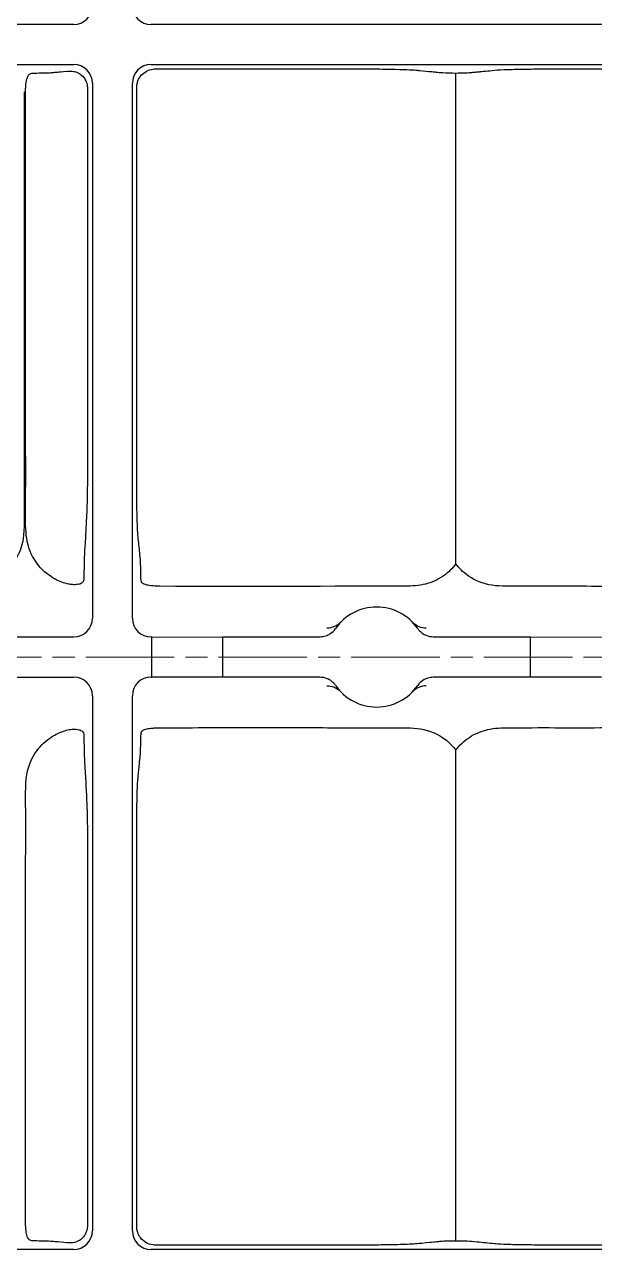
# Model space of a CAD drawing. Header units: millimetres. Extents: x 0 to 1486, y 0 to 1051.
# Drawn here: x 781.1 to 826.7, y 812.5 to 910.5 of the extents above; entities that cross this region are included whole.
import ezdxf

# ---------------------------------------------------------------- set-up
doc = ezdxf.new("R2010")
doc.units = ezdxf.units.MM
doc.header["$LTSCALE"] = 1.25
doc.linetypes.add('CHAIN', pattern=[0.3543, 0.2362, -0.0295, 0.0591, -0.0295])
doc.layers.add('Mittellinie(DIN)', color=7, linetype='CHAIN', lineweight=15, true_color=0x262659)
doc.layers.add('Sichtbare Kanten(DIN)', color=7, linetype='Continuous', lineweight=25, true_color=0x262659)

msp = doc.modelspace()

# ---------------------------------------------------------------- linework, layer by layer
at = {"layer": 'Mittellinie(DIN)', "ltscale": 23.990969}
msp.add_line((191.013, 859.864), (1099.263, 859.864), dxfattribs=at)
at = {"layer": 'Sichtbare Kanten(DIN)'}
for p, q in [((785.039, 910.464), (710.238, 910.464)), ((908.039, 910.464), (791.238, 910.464)), ((710.238, 907.264), (785.039, 907.264)), ((791.238, 907.264), (908.039, 907.264)), ((786.538, 905.765), (786.538, 862.964)), ((789.738, 862.964), (789.738, 905.765)), ((785.039, 861.464), (717.858, 861.464)), ((791.298, 861.464), (791.238, 861.464)), ((791.298, 861.464), (796.969, 861.489)), ((791.298, 858.264), (791.298, 861.464)), ((796.969, 861.489), (804.771, 861.489)), ((796.969, 861.489), (796.969, 858.24)), ((813.824, 861.489), (821.626, 861.489)), ((821.626, 861.489), (827.298, 861.464)), ((821.626, 858.24), (821.626, 861.489)), ((717.858, 858.264), (785.039, 858.264)), ((791.238, 858.264), (791.298, 858.264)), ((796.969, 858.24), (791.298, 858.264)), ((804.771, 858.24), (796.969, 858.24)), ((821.626, 858.24), (813.824, 858.24)), ((827.298, 858.264), (821.626, 858.24)), ((786.538, 856.765), (786.538, 813.964)), ((789.738, 813.964), (789.738, 856.765)), ((785.039, 812.464), (710.238, 812.464)), ((908.039, 812.464), (791.238, 812.464))]:
    msp.add_line(p, q, dxfattribs=at)
for start, end in [(34.62211, 145.37789), (214.62211, 325.37789)]:
    msp.add_arc((809.298, 859.864), 4, start, end, dxfattribs=at)
for centre, major_axis in [((785.038, 911.965), (1.061, -1.061)), ((791.239, 911.965), (-1.061, -1.061)), ((785.038, 905.764), (1.061, 1.061)), ((791.239, 905.764), (-1.061, 1.061)), ((785.038, 862.965), (1.061, -1.061)), ((791.239, 862.965), (-1.061, -1.061)), ((785.038, 856.764), (1.061, 1.061)), ((791.239, 856.764), (-1.061, 1.061)), ((785.038, 813.965), (1.061, -1.061)), ((791.239, 813.965), (-1.061, -1.061))]:
    msp.add_ellipse(centre, major_axis=major_axis, ratio=0.999403, start_param=5.498086, end_param=7.068285, dxfattribs=at)
for points, knots in [([(781.188, 905.067), (781.188, 905.157), (781.19, 905.246), (781.198, 905.454), (781.206, 905.571), (781.235, 905.86), (781.262, 906.019), (781.338, 906.271), (781.383, 906.367), (781.509, 906.519), (781.593, 906.562), (781.688, 906.567)], [0.0006474, 0.0006474, 0.0006474, 0.0006474, 0.0274978, 0.0274978, 0.0641844, 0.0641844, 0.1228809, 0.1228809, 0.176026, 0.176026, 0.2407243, 0.2407243, 0.2407243, 0.2407243]), ([(781.688, 906.567), (782.09, 906.587), (782.458, 906.591), (783.006, 906.606), (783.181, 906.612), (783.508, 906.634), (783.58, 906.645), (783.839, 906.67), (784.11, 906.696), (784.51, 906.736)], [0.0626324, 0.0626324, 0.0626324, 0.0626324, 0.4073374, 0.4073374, 0.5545317, 0.5545317, 0.7020737, 0.7020737, 0.797946, 0.797946, 0.797946, 0.797946]), ([(784.51, 906.736), (784.663, 906.751), (784.838, 906.75), (785.099, 906.699), (785.28, 906.659), (785.536, 906.516), (785.645, 906.446), (785.843, 906.24), (785.914, 906.143), (786.028, 905.937), (786.067, 905.835), (786.111, 905.67), (786.124, 905.601), (786.138, 905.483), (786.141, 905.436), (786.142, 905.383), (786.142, 905.375), (786.142, 905.368)], [3.3951516, 3.3951516, 3.3951516, 3.3951516, 3.7337273, 3.7337273, 3.8622473, 3.8622473, 3.9160575, 3.9160575, 3.9538549, 3.9538549, 3.9914451, 3.9914451, 4.017585, 4.017585, 4.035989, 4.035989, 4.0389065, 4.0389065, 4.0389065, 4.0389065]), ([(790.084, 905.419), (790.084, 905.496), (790.09, 905.573), (790.119, 905.758), (790.148, 905.863), (790.252, 906.124), (790.342, 906.272), (790.572, 906.533), (790.71, 906.644), (791.025, 906.816), (791.2, 906.874), (791.45, 906.909), (791.519, 906.914), (791.588, 906.914)], [0.3084224, 0.3084224, 0.3084224, 0.3084224, 0.3317482, 0.3317482, 0.3646737, 0.3646737, 0.4168087, 0.4168087, 0.4697159, 0.4697159, 0.5248206, 0.5248206, 0.5455762, 0.5455762, 0.5455762, 0.5455762]), ([(791.588, 906.914), (793.267, 906.914), (796.625, 906.914), (801.908, 906.914), (805.677, 906.914), (807.792, 906.914), (808.528, 906.913), (809.985, 906.901), (810.467, 906.892), (811.343, 906.874), (811.689, 906.861), (812.222, 906.836), (812.4, 906.821), (812.639, 906.798), (812.674, 906.794), (813.076, 906.755), (813.399, 906.723), (813.886, 906.674), (813.952, 906.669), (814.251, 906.64), (814.316, 906.626), (814.92, 906.599), (815.269, 906.595), (815.638, 906.584)], [0.05494, 0.05494, 0.05494, 0.05494, 0.3004, 0.3004, 0.505537, 0.505537, 0.626946, 0.626946, 0.733043, 0.733043, 0.91992, 0.91992, 1.167547, 1.167547, 1.233439, 1.233439, 1.536953, 1.536953, 1.699872, 1.699872, 2.016573, 2.016573, 2.34877, 2.34877, 2.34877, 2.34877]), ([(815.642, 867.305), (815.639, 867.526), (815.636, 867.712), (815.635, 868.11), (815.637, 868.319), (815.639, 868.711), (815.64, 868.909), (815.639, 869.373), (815.638, 869.64), (815.634, 870.565), (815.641, 871.324), (815.642, 872.709), (815.636, 873.067), (815.638, 874.059), (815.643, 874.395), (815.645, 875.415), (815.635, 875.826), (815.631, 877.02), (815.641, 877.435), (815.646, 878.76), (815.638, 879.239), (815.63, 880.764), (815.644, 881.29), (815.644, 883.107), (815.634, 883.703), (815.635, 886.655), (815.635, 888.681), (815.634, 891.91), (815.643, 895.288), (815.637, 900.543), (815.636, 902.288), (815.638, 906.584)], [0.558332, 0.558332, 0.558332, 0.558332, 0.817326, 0.817326, 1.088467, 1.088467, 1.328396, 1.328396, 1.628324, 1.628324, 2.343388, 2.343388, 2.870856, 2.870856, 3.234551, 3.234551, 3.754471, 3.754471, 4.333022, 4.333022, 4.994051, 4.994051, 6.175311, 6.175311, 7.180354, 7.180354, 9.374777, 9.374777, 10.679436, 10.679436, 11.911663, 11.911663, 11.911663, 11.911663]), ([(815.638, 906.584), (815.878, 906.591), (816.106, 906.595), (816.499, 906.606), (816.676, 906.611), (817.004, 906.633), (817.083, 906.645), (817.319, 906.668), (817.404, 906.675), (817.625, 906.697), (817.662, 906.702), (818.076, 906.742), (818.306, 906.765), (818.84, 906.817), (819.032, 906.837), (819.741, 906.866), (820.121, 906.879), (821.411, 906.903), (822.016, 906.907), (822.993, 906.913), (823.596, 906.914), (824.468, 906.914), (824.772, 906.914), (828.576, 906.914), (831.088, 906.914), (836.77, 906.914), (839.379, 906.914), (841.254, 906.914), (842.018, 906.913), (843.423, 906.901), (843.909, 906.894), (844.855, 906.874), (845.198, 906.861), (845.724, 906.835), (845.902, 906.82), (846.14, 906.797), (846.175, 906.794), (846.576, 906.755), (846.897, 906.723), (847.386, 906.674), (847.449, 906.669), (847.752, 906.64), (847.816, 906.626), (848.418, 906.599), (848.768, 906.595), (849.138, 906.584)], [0.039824, 0.039824, 0.039824, 0.039824, 0.175175, 0.175175, 0.274416, 0.274416, 0.375041, 0.375041, 0.440549, 0.440549, 0.488623, 0.488623, 0.550473, 0.550473, 0.628261, 0.628261, 0.668866, 0.668866, 0.711404, 0.711404, 0.79173, 0.79173, 0.826471, 0.826471, 0.894007, 0.894007, 0.979245, 0.979245, 1.22824, 1.22824, 1.419194, 1.419194, 1.704356, 1.704356, 2.094077, 2.094077, 2.197036, 2.197036, 2.665324, 2.665324, 2.92237, 2.92237, 3.426687, 3.426687, 3.959861, 3.959861, 3.959861, 3.959861]), ([(781.087, 905.067), (781.087, 901.971), (781.082, 898.875), (781.086, 891.383), (781.078, 886.987), (781.084, 881.384), (781.082, 881.043), (781.081, 877.632), (781.086, 874.999), (781.081, 870.58), (781.107, 869.818), (780.825, 868.547), (780.628, 867.988), (779.97, 867.058), (779.596, 866.648), (778.601, 865.98), (778.108, 865.797), (777.148, 865.562), (776.608, 865.529), (774.388, 865.507), (772.789, 865.531), (769.034, 865.508), (767.795, 865.495), (761.244, 865.484), (757.257, 865.541), (751.185, 865.517), (750.574, 865.512), (749.478, 865.59), (748.932, 865.693), (747.707, 866.227), (747.246, 866.636), (746.858, 867.041), (746.748, 867.167), (746.642, 867.305)], [0.05, 0.05, 0.05, 0.05, 0.978763, 0.978763, 2.297688, 2.297688, 2.659634, 2.659634, 3.883126, 3.883126, 4.713299, 4.713299, 5.223531, 5.223531, 5.554825, 5.554825, 5.874398, 5.874398, 6.271522, 6.271522, 7.293843, 7.293843, 8.671455, 8.671455, 10.812795, 10.812795, 11.93316, 11.93316, 13.235549, 13.235549, 14.872809, 14.872809, 15.518622, 15.518622, 15.518622, 15.518622]), ([(784.341, 865.762), (784.023, 865.86), (783.65, 866.015), (782.734, 866.61), (782.308, 867.051), (781.624, 868.05), (781.43, 868.599), (781.192, 869.762), (781.183, 870.433), (781.205, 874.568), (781.188, 877.889), (781.192, 882.863), (781.19, 884.516), (781.194, 892.468), (781.185, 898.768), (781.188, 905.067)], [0.043469, 0.043469, 0.043469, 0.043469, 0.117066, 0.117066, 0.21787, 0.21787, 0.339013, 0.339013, 0.490555, 0.490555, 1.108734, 1.108734, 1.416362, 1.416362, 2.588898, 2.588898, 2.588898, 2.588898]), ([(786.142, 905.368), (786.142, 905.331), (786.142, 905.293), (786.142, 904.792), (786.14, 904.43), (786.14, 903.098), (786.141, 902.872), (786.141, 900.9), (786.14, 900.543), (786.14, 899.302), (786.141, 898.896), (786.141, 897.329), (786.141, 896.932), (786.14, 895.661), (786.141, 895.211), (786.14, 890.869), (786.141, 887.597), (786.14, 882.492), (786.14, 882.331), (786.14, 880.428), (786.141, 879.374), (786.14, 877.757), (786.14, 877.399), (786.141, 876.033), (786.142, 875.237), (786.139, 874.188), (786.137, 873.782), (786.129, 873.052), (786.125, 872.771), (786.111, 872.086), (786.099, 871.795), (786.057, 870.862), (786.024, 870.182), (785.953, 868.944), (785.943, 868.817), (785.912, 868.391), (785.902, 868.239), (785.875, 867.297), (785.866, 866.566), (785.841, 866.032)], [0.0804967, 0.0804967, 0.0804967, 0.0804967, 0.0884463, 0.0884463, 0.1812869, 0.1812869, 0.2848073, 0.2848073, 0.3172622, 0.3172622, 0.3558062, 0.3558062, 0.3688733, 0.3688733, 0.3974797, 0.3974797, 0.4848753, 0.4848753, 0.5338543, 0.5338543, 0.5945695, 0.5945695, 0.6270919, 0.6270919, 0.7021394, 0.7021394, 0.7320302, 0.7320302, 0.7532586, 0.7532586, 0.789834, 0.789834, 0.8510997, 0.8510997, 0.8807297, 0.8807297, 0.9153308, 0.9153308, 0.9610001, 0.9610001, 0.9610001, 0.9610001]), ([(790.436, 865.996), (790.426, 866.199), (790.42, 866.444), (790.4, 867.178), (790.392, 867.472), (790.365, 867.873), (790.351, 867.955), (790.32, 868.227), (790.304, 868.429), (790.233, 869.185), (790.192, 869.459), (790.145, 870.262), (790.131, 870.567), (790.11, 871.385), (790.103, 871.836), (790.089, 872.976), (790.086, 873.647), (790.084, 874.73), (790.085, 875.296), (790.085, 877.34), (790.085, 877.799), (790.085, 880.359), (790.085, 881.778), (790.084, 885.228), (790.085, 887.258), (790.085, 895.354), (790.084, 896.3), (790.085, 898.956), (790.085, 899.952), (790.084, 902.46), (790.086, 902.825), (790.085, 904.062), (790.084, 904.505), (790.084, 905.118), (790.084, 905.272), (790.084, 905.419)], [0.06021, 0.06021, 0.06021, 0.06021, 0.217276, 0.217276, 0.448889, 0.448889, 0.63019, 0.63019, 0.89253, 0.89253, 1.464935, 1.464935, 1.706561, 1.706561, 1.934133, 1.934133, 2.352941, 2.352941, 3.039224, 3.039224, 3.419433, 3.419433, 3.892703, 3.892703, 4.569616, 4.569616, 6.592316, 6.592316, 7.805583, 7.805583, 9.647456, 9.647456, 10.676385, 10.676385, 11.078082, 11.078082, 11.078082, 11.078082]), ([(815.642, 867.305), (815.389, 866.972), (815.052, 866.625), (814.141, 866), (813.65, 865.811), (812.689, 865.568), (812.155, 865.531), (810.844, 865.515), (809.636, 865.537), (799.853, 865.488), (799.08, 865.481), (791.935, 865.523)], [11.308159, 11.308159, 11.308159, 11.308159, 12.918465, 12.918465, 14.736969, 14.736969, 16.960304, 16.960304, 19.396967, 19.396967, 27.150711, 27.150711, 27.150711, 27.150711]), ([(849.142, 867.305), (848.937, 867.035), (848.709, 866.799), (848.109, 866.289), (847.664, 866.013), (846.57, 865.631), (846.049, 865.561), (844.941, 865.511), (844.363, 865.526), (838.651, 865.53), (837.19, 865.48), (827.424, 865.499), (825.937, 865.527), (822.128, 865.529), (820.384, 865.511), (818.892, 865.538), (818.2, 865.601), (816.849, 866.146), (816.378, 866.519), (815.92, 866.971), (815.779, 867.127), (815.642, 867.305)], [3.757973, 3.757973, 3.757973, 3.757973, 4.4188, 4.4188, 5.451146, 5.451146, 6.442076, 6.442076, 7.382013, 7.382013, 9.093536, 9.093536, 10.277163, 10.277163, 11.220583, 11.220583, 12.174193, 12.174193, 13.054334, 13.054334, 13.427499, 13.427499, 13.427499, 13.427499]), ([(785.841, 866.032), (785.836, 865.935), (785.797, 865.856), (785.65, 865.742), (785.557, 865.704), (785.321, 865.654), (785.18, 865.644), (784.923, 865.651), (784.817, 865.661), (784.586, 865.697), (784.463, 865.725), (784.341, 865.762)], [0, 0, 0, 0, 0.0632712, 0.0632712, 0.1158568, 0.1158568, 0.1685713, 0.1685713, 0.2030008, 0.2030008, 0.2412903, 0.2412903, 0.2412903, 0.2412903]), ([(791.935, 865.523), (791.742, 865.524), (791.551, 865.533), (791.195, 865.566), (791.034, 865.589), (790.817, 865.641), (790.746, 865.663), (790.645, 865.706), (790.61, 865.725), (790.552, 865.764), (790.528, 865.785), (790.487, 865.831), (790.471, 865.857), (790.445, 865.92), (790.437, 865.956), (790.436, 865.996)], [0, 0, 0, 0, 0.0579416, 0.0579416, 0.1156085, 0.1156085, 0.149479, 0.149479, 0.171744, 0.171744, 0.1918854, 0.1918854, 0.2138107, 0.2138107, 0.2393792, 0.2393792, 0.2393792, 0.2393792]), ([(806.423, 862.645), (806.272, 862.49), (806.099, 862.375), (805.728, 862.211), (805.525, 862.167), (805.322, 862.162), (805.321, 862.162), (805.319, 862.162)], [-0.1625756, -0.1625756, -0.1625756, -0.1625756, -0.0843285, -0.0843285, 0, 0, 0.0007833, 0.0007833, 0.0007833, 0.0007833]), ([(813.277, 862.162), (813.275, 862.162), (813.273, 862.162), (813.081, 862.167), (812.889, 862.207), (812.536, 862.353), (812.371, 862.456), (812.207, 862.611), (812.19, 862.628), (812.173, 862.645)], [-0.1625604, -0.1625604, -0.1625604, -0.1625604, -0.161781, -0.161781, -0.0823923, -0.0823923, -0.008711, -0.008711, 0, 0, 0, 0]), ([(804.771, 861.489), (804.916, 861.489), (805.059, 861.509), (805.337, 861.592), (805.469, 861.653), (805.754, 861.838), (805.895, 861.976), (806.006, 862.137)], [-0.1453914, -0.1453914, -0.1453914, -0.1453914, -0.1020219, -0.1020219, -0.0586527, -0.0586527, 0, 0, 0, 0]), ([(812.589, 862.137), (812.672, 862.018), (812.771, 861.911), (812.996, 861.73), (813.121, 861.656), (813.436, 861.527), (813.629, 861.489), (813.824, 861.489)], [-0.14539, -0.14539, -0.14539, -0.14539, -0.1019951, -0.1019951, -0.0585965, -0.0585965, 0, 0, 0, 0]), ([(806.006, 857.591), (805.924, 857.71), (805.825, 857.817), (805.6, 857.998), (805.474, 858.072), (805.16, 858.202), (804.966, 858.24), (804.771, 858.24)], [-0.14539, -0.14539, -0.14539, -0.14539, -0.1019951, -0.1019951, -0.0585965, -0.0585965, 0, 0, 0, 0]), ([(805.319, 857.567), (805.321, 857.567), (805.322, 857.567), (805.515, 857.561), (805.706, 857.522), (806.059, 857.375), (806.225, 857.272), (806.389, 857.117), (806.406, 857.1), (806.423, 857.083)], [-0.1625604, -0.1625604, -0.1625604, -0.1625604, -0.161781, -0.161781, -0.0823923, -0.0823923, -0.008711, -0.008711, 0, 0, 0, 0]), ([(813.277, 857.567), (813.275, 857.567), (813.273, 857.567), (813.07, 857.561), (812.867, 857.517), (812.496, 857.354), (812.323, 857.238), (812.173, 857.083)], [-0.0007833, -0.0007833, -0.0007833, -0.0007833, 0, 0, 0.0843285, 0.0843285, 0.1625756, 0.1625756, 0.1625756, 0.1625756]), ([(813.824, 858.24), (813.68, 858.24), (813.536, 858.219), (813.259, 858.136), (813.127, 858.076), (812.842, 857.89), (812.7, 857.752), (812.589, 857.591)], [-0.1453914, -0.1453914, -0.1453914, -0.1453914, -0.1020219, -0.1020219, -0.0586527, -0.0586527, 0, 0, 0, 0]), ([(781.189, 814.661), (781.188, 818.258), (781.191, 821.855), (781.192, 826.583), (781.191, 828.313), (781.189, 831.412), (781.192, 833.634), (781.19, 836.622), (781.188, 838.683), (781.194, 844.02), (781.202, 846.614), (781.187, 849.361), (781.171, 850.222), (781.642, 851.719), (781.941, 852.182), (782.564, 852.954), (782.986, 853.299), (783.721, 853.738), (784.035, 853.872), (784.341, 853.967)], [0.05, 0.05, 0.05, 0.05, 1.129064, 1.129064, 1.468367, 1.468367, 2.327028, 2.327028, 2.623367, 2.623367, 2.930519, 2.930519, 3.122142, 3.122142, 3.263262, 3.263262, 3.453776, 3.453776, 3.598711, 3.598711, 3.598711, 3.598711]), ([(784.341, 853.967), (784.499, 854.016), (784.658, 854.049), (784.971, 854.086), (785.119, 854.09), (785.395, 854.067), (785.517, 854.039), (785.677, 853.967), (785.729, 853.931), (785.813, 853.835), (785.837, 853.772), (785.841, 853.7)], [0, 0, 0, 0, 0.0494884, 0.0494884, 0.0995464, 0.0995464, 0.1539553, 0.1539553, 0.1921957, 0.1921957, 0.239952, 0.239952, 0.239952, 0.239952]), ([(785.841, 853.7), (785.851, 853.489), (785.858, 853.259), (785.873, 852.672), (785.88, 852.273), (785.896, 851.64), (785.903, 851.479), (785.925, 851.151), (785.935, 851.064), (785.964, 850.595), (785.974, 850.415), (786.037, 849.283), (786.089, 848.3), (786.117, 847.313), (786.125, 846.992), (786.136, 846.2), (786.138, 845.881), (786.141, 845.324), (786.141, 844.981), (786.141, 844.001), (786.139, 843.827), (786.141, 840.255), (786.141, 838.235), (786.141, 835.342), (786.14, 834.525), (786.14, 829.843), (786.14, 826.473), (786.141, 822.794), (786.141, 822.33), (786.141, 821.351), (786.14, 820.829), (786.14, 819.768), (786.141, 819.373), (786.141, 817.323), (786.139, 817.08), (786.141, 815.282), (786.143, 814.924), (786.141, 814.36)], [0.058972, 0.058972, 0.058972, 0.058972, 0.222995, 0.222995, 0.524108, 0.524108, 0.777872, 0.777872, 1.062921, 1.062921, 1.201482, 1.201482, 1.775054, 1.775054, 1.946754, 1.946754, 2.089723, 2.089723, 2.299488, 2.299488, 2.699534, 2.699534, 3.220301, 3.220301, 3.445411, 3.445411, 4.024272, 4.024272, 4.077132, 4.077132, 4.138231, 4.138231, 4.201273, 4.201273, 4.409182, 4.409182, 4.61251, 4.61251, 4.61251, 4.61251]), ([(790.085, 814.31), (790.085, 814.385), (790.085, 814.459), (790.083, 815.459), (790.085, 815.896), (790.085, 818.301), (790.085, 819.351), (790.085, 821.931), (790.085, 824.005), (790.085, 827.623), (790.085, 828.772), (790.085, 830.3), (790.085, 830.623), (790.085, 833.821), (790.084, 836.631), (790.085, 840.998), (790.085, 842.555), (790.085, 845.125), (790.085, 845.933), (790.095, 847.373), (790.103, 847.893), (790.121, 848.854), (790.133, 849.189), (790.155, 849.69), (790.169, 849.89), (790.199, 850.245), (790.212, 850.368), (790.282, 851.065), (790.3, 851.252), (790.357, 851.861), (790.359, 851.832), (790.377, 852.039), (790.382, 852.123), (790.397, 852.428), (790.404, 852.656), (790.418, 853.183), (790.423, 853.393), (790.431, 853.626), (790.433, 853.684), (790.436, 853.742)], [0.085355, 0.085355, 0.085355, 0.085355, 0.107882, 0.107882, 0.387138, 0.387138, 0.603639, 0.603639, 0.918889, 0.918889, 1.065566, 1.065566, 1.114018, 1.114018, 1.463943, 1.463943, 1.657853, 1.657853, 1.78399, 1.78399, 1.893305, 1.893305, 2.071196, 2.071196, 2.330144, 2.330144, 2.577438, 2.577438, 2.662744, 2.662744, 2.848022, 2.848022, 2.942787, 2.942787, 3.107264, 3.107264, 3.214076, 3.214076, 3.249081, 3.249081, 3.249081, 3.249081]), ([(790.436, 853.742), (790.438, 853.803), (790.453, 853.856), (790.499, 853.93), (790.523, 853.956), (790.578, 854), (790.61, 854.019), (790.692, 854.058), (790.745, 854.077), (790.922, 854.125), (791.061, 854.147), (791.335, 854.177), (791.461, 854.187), (791.704, 854.198), (791.819, 854.201), (791.935, 854.201)], [0, 0, 0, 0, 0.0374722, 0.0374722, 0.0610006, 0.0610006, 0.0827154, 0.0827154, 0.1107094, 0.1107094, 0.1645272, 0.1645272, 0.2048215, 0.2048215, 0.2395762, 0.2395762, 0.2395762, 0.2395762]), ([(791.935, 854.201), (795.216, 854.204), (796.36, 854.238), (804.872, 854.223), (805.546, 854.199), (809.782, 854.201), (811.043, 854.221), (812.412, 854.181), (813.156, 854.118), (814.201, 853.667), (814.736, 853.394), (815.412, 852.693), (815.528, 852.558), (815.634, 852.419)], [0.051685, 0.051685, 0.051685, 0.051685, 1.102997, 1.102997, 1.942427, 1.942427, 2.633369, 2.633369, 3.236005, 3.236005, 3.479367, 3.479367, 3.534941, 3.534941, 3.534941, 3.534941]), ([(815.634, 852.419), (815.661, 852.453), (815.687, 852.486), (816.07, 852.959), (816.489, 853.301), (817.407, 853.849), (817.907, 854.013), (818.944, 854.201), (819.476, 854.208), (820.619, 854.209), (820.966, 854.209), (823.72, 854.215), (826.127, 854.202), (835.285, 854.258), (838.878, 854.202), (842.929, 854.199), (844.393, 854.219), (845.845, 854.188), (846.565, 854.132), (847.633, 853.706), (848.153, 853.447), (848.839, 852.774), (848.989, 852.609), (849.134, 852.419)], [4.211629, 4.211629, 4.211629, 4.211629, 4.238195, 4.238195, 4.606742, 4.606742, 5.048116, 5.048116, 5.534486, 5.534486, 5.746893, 5.746893, 7.219129, 7.219129, 11.348097, 11.348097, 14.966601, 14.966601, 18.186683, 18.186683, 19.700405, 19.700405, 20.107561, 20.107561, 20.107561, 20.107561]), ([(815.639, 813.144), (815.635, 816.92), (815.633, 818.678), (815.633, 821.979), (815.649, 823.971), (815.644, 827.575), (815.633, 828.552), (815.63, 831.615), (815.656, 832.225), (815.624, 837.186), (815.654, 840.038), (815.637, 843.656), (815.636, 844.129), (815.637, 844.864), (815.638, 845.07), (815.64, 846.067), (815.641, 846.676), (815.645, 848.069), (815.642, 848.369), (815.635, 849.235), (815.633, 849.682), (815.634, 850.323), (815.636, 850.539), (815.639, 850.95), (815.64, 851.143), (815.64, 851.607), (815.635, 851.818), (815.633, 852.154), (815.633, 852.289), (815.634, 852.419)], [0.313926, 0.313926, 0.313926, 0.313926, 1.724546, 1.724546, 16.514664, 16.514664, 27.801783, 27.801783, 46.415128, 46.415128, 73.244528, 73.244528, 78.714947, 78.714947, 81.068895, 81.068895, 89.210358, 89.210358, 93.236792, 93.236792, 99.008994, 99.008994, 102.072626, 102.072626, 105.055279, 105.055279, 109.855637, 109.855637, 114.531221, 114.531221, 114.531221, 114.531221]), ([(781.69, 813.162), (781.592, 813.166), (781.507, 813.209), (781.374, 813.371), (781.325, 813.48), (781.253, 813.753), (781.23, 813.909), (781.204, 814.182), (781.198, 814.286), (781.19, 814.482), (781.189, 814.571), (781.189, 814.661)], [0, 0, 0, 0, 0.0651917, 0.0651917, 0.1244296, 0.1244296, 0.1808342, 0.1808342, 0.21352, 0.21352, 0.2404953, 0.2404953, 0.2404953, 0.2404953]), ([(786.141, 814.36), (786.141, 814.36), (786.141, 814.36), (786.141, 814.304), (786.138, 814.248), (786.12, 814.102), (786.101, 814.016), (786.044, 813.838), (786.004, 813.751), (785.919, 813.6), (785.852, 813.5), (785.626, 813.267), (785.507, 813.197), (785.218, 813.044), (784.976, 812.996), (784.69, 812.982), (784.602, 812.984), (784.51, 812.993)], [0.6413823, 0.6413823, 0.6413823, 0.6413823, 0.6414039, 0.6414039, 0.6532542, 0.6532542, 0.6732669, 0.6732669, 0.6986251, 0.6986251, 0.7239591, 0.7239591, 0.7597932, 0.7597932, 0.8550149, 0.8550149, 0.8955715, 0.8955715, 0.8955715, 0.8955715]), ([(791.587, 812.814), (791.517, 812.814), (791.446, 812.819), (791.179, 812.856), (790.991, 812.923), (790.651, 813.124), (790.503, 813.257), (790.292, 813.537), (790.219, 813.674), (790.131, 813.925), (790.106, 814.035), (790.088, 814.201), (790.085, 814.256), (790.085, 814.31)], [0.4007805, 0.4007805, 0.4007805, 0.4007805, 0.4220448, 0.4220448, 0.4815414, 0.4815414, 0.5406218, 0.5406218, 0.5869193, 0.5869193, 0.6207326, 0.6207326, 0.6371369, 0.6371369, 0.6371369, 0.6371369]), ([(784.51, 812.993), (784.502, 812.994), (784.494, 812.994), (784.161, 813.026), (783.838, 813.057), (783.376, 813.104), (783.254, 813.114), (782.91, 813.125), (782.75, 813.129), (782.364, 813.138), (782.152, 813.143), (781.833, 813.155), (781.757, 813.158), (781.69, 813.162)], [0.358094, 0.358094, 0.358094, 0.358094, 0.3667744, 0.3667744, 0.7009267, 0.7009267, 0.8628244, 0.8628244, 0.9551389, 0.9551389, 1.0831927, 1.0831927, 1.1297174, 1.1297174, 1.1297174, 1.1297174]), ([(815.639, 813.144), (815.384, 813.137), (815.138, 813.133), (814.764, 813.122), (814.576, 813.115), (814.263, 813.095), (814.213, 813.085), (814.024, 813.065), (813.944, 813.058), (813.643, 813.03), (813.49, 813.013), (812.324, 812.902), (812.174, 812.886), (811.081, 812.848), (810.567, 812.838), (809.793, 812.826), (809.248, 812.819), (808.026, 812.814), (807.537, 812.814), (806.178, 812.814), (805.853, 812.814), (803.061, 812.813), (800.595, 812.813), (797.887, 812.813), (797.188, 812.814), (793.939, 812.813), (793.389, 812.813), (792.273, 812.813), (791.93, 812.814), (791.587, 812.814)], [0.193277, 0.193277, 0.193277, 0.193277, 0.41996, 0.41996, 0.534118, 0.534118, 0.648926, 0.648926, 0.713437, 0.713437, 0.902628, 0.902628, 1.090191, 1.090191, 1.223077, 1.223077, 1.348054, 1.348054, 1.424802, 1.424802, 1.448988, 1.448988, 1.632296, 1.632296, 1.650246, 1.650246, 1.654031, 1.654031, 1.655711, 1.655711, 1.655711, 1.655711]), ([(849.139, 813.144), (848.921, 813.138), (848.71, 813.134), (848.336, 813.124), (848.11, 813.117), (847.767, 813.095), (847.712, 813.085), (847.506, 813.063), (847.447, 813.06), (846.939, 813.008), (846.642, 812.979), (845.921, 812.911), (845.708, 812.89), (844.779, 812.853), (844.297, 812.842), (843.356, 812.826), (842.804, 812.821), (841.762, 812.815), (841.239, 812.814), (839.937, 812.814), (839.444, 812.814), (838.65, 812.814), (838.356, 812.814), (836.768, 812.813), (836.342, 812.814), (833.784, 812.813), (831.855, 812.813), (829.52, 812.813), (829.113, 812.813), (827.971, 812.813), (827.383, 812.813), (823.243, 812.814), (822.875, 812.814), (821.495, 812.825), (821.028, 812.832), (820.252, 812.847), (819.834, 812.858), (819.104, 812.89), (818.905, 812.907), (818.261, 812.968), (817.815, 813.012), (816.892, 813.099), (816.891, 813.109), (816.409, 813.125), (816.249, 813.129), (815.936, 813.136), (815.789, 813.14), (815.639, 813.144)], [0.041638, 0.041638, 0.041638, 0.041638, 0.164116, 0.164116, 0.251673, 0.251673, 0.329307, 0.329307, 0.39603, 0.39603, 0.479473, 0.479473, 0.59528, 0.59528, 0.694991, 0.694991, 0.846751, 0.846751, 1.016859, 1.016859, 1.120276, 1.120276, 1.183788, 1.183788, 1.4209, 1.4209, 2.147154, 2.147154, 2.30021, 2.30021, 2.57716, 2.57716, 3.446308, 3.446308, 4.105879, 4.105879, 5.027128, 5.027128, 5.997868, 5.997868, 8.695832, 8.695832, 11.238342, 11.238342, 12.130239, 12.130239, 12.959473, 12.959473, 12.959473, 12.959473])]:
    msp.add_open_spline(points, degree=3, knots=knots, dxfattribs=at)

doc.saveas('drawing.dxf')
